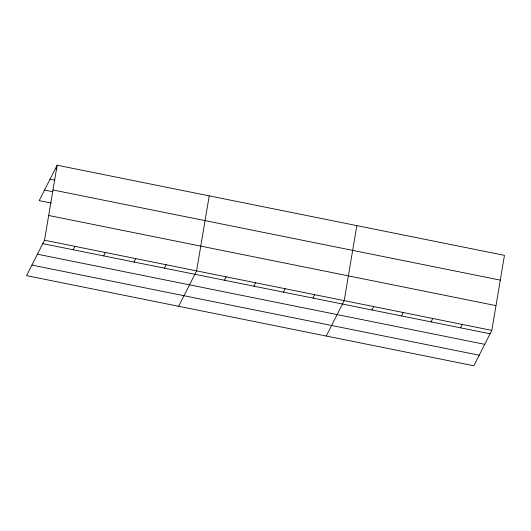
<?xml version="1.0" encoding="UTF-8"?>
<svg xmlns="http://www.w3.org/2000/svg" width="531" height="531" viewBox="0 0 531 531"><rect width="100%" height="100%" fill="white"/><g stroke="black" fill="none" stroke-linecap="round" stroke-linejoin="round"><path stroke-width="0.8" d="M44.511 240.231L57.142 165.221L504.45 255.365L491.819 330.382L473.858 365.779L26.55 275.635L44.511 240.231L491.819 330.382M209.227 195.873L196.596 270.883L178.635 306.281M356.839 225.622L344.207 300.632L326.246 336.03M57.142 165.221L39.181 200.618L51.188 203.041M73.198 249.769L74.924 246.364M103.618 255.896L105.344 252.49M134.031 262.029L135.757 258.624M164.451 268.155L166.176 264.757M224.387 280.235L226.113 276.83M253.911 286.182L255.637 282.784M283.435 292.136L285.16 288.731M312.958 298.083L314.684 294.678M371.999 309.985L373.724 306.579M401.522 315.932L403.248 312.533M431.046 321.886L432.772 318.481M460.569 327.833L462.295 324.428M55.416 168.626L57.016 168.951M50.06 179.186L54.859 180.148M52.974 189.979L500.282 280.122M44.538 190.065L52.542 191.678M48.679 215.48L495.987 305.624M42.785 243.636L490.086 333.78M37.429 254.196L484.73 344.34M31.906 265.075L479.214 355.219"/></g></svg>
